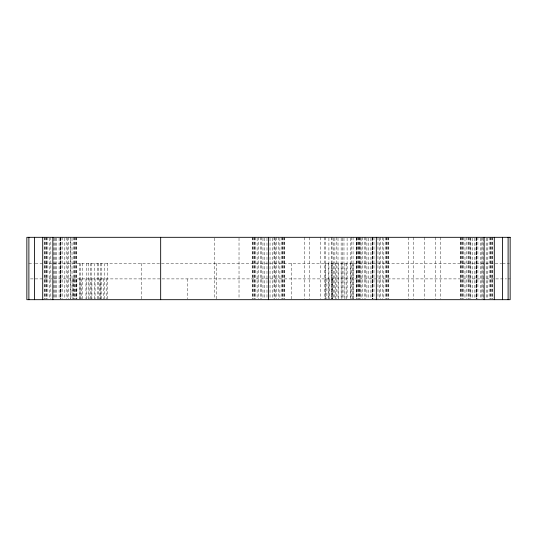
<?xml version="1.0" encoding="UTF-8"?>
<svg xmlns="http://www.w3.org/2000/svg" width="537" height="537" viewBox="0 0 537 537"><rect width="100%" height="100%" fill="white"/><g stroke="black" fill="none" stroke-linecap="round" stroke-linejoin="round"><path stroke-width="0.4" stroke-dasharray="2.69 2.01" d="M28.884 263.305L33.65 263.305M35.274 263.305L52.579 263.305M53.418 263.305L501.726 263.305M502.551 263.305L509.472 263.305M30.475 278.898L506.525 278.898M508.109 278.898L510.15 278.898M492.483 237.314L492.483 298.861M492.147 237.314L492.147 298.861M491.409 237.314L491.409 298.861M490.664 237.314L490.664 298.861M490.328 237.314L490.328 298.861M489.153 237.314L489.153 298.861M487.764 238.146L487.764 298.861M486.186 238.146L486.186 298.861M483.219 238.146L483.219 298.861M482.085 237.314L482.085 298.861M481.911 238.146L481.911 298.861M480.561 238.146L480.561 298.861M477.903 237.314L477.903 298.861M476.695 237.314L476.695 298.861M476.534 237.314L476.534 298.861M476.373 237.314L476.373 298.861M476.212 238.146L476.212 298.861M476.051 238.146L476.051 298.861M474.842 238.146L474.842 298.861M472.184 238.146L472.184 298.861M470.835 238.146L470.835 298.861M470.654 237.314L470.654 298.861M469.526 237.314L469.526 298.861M468.318 237.314L468.318 298.861M468.056 237.314L468.056 298.861M466.566 237.314L466.566 298.861M464.982 238.146L464.982 298.861M463.592 237.314L463.592 298.861M462.417 237.314L462.417 298.861M462.082 237.314L462.082 298.861M461.343 237.314L461.343 298.861M460.598 237.314L460.598 298.861M460.263 237.314L460.263 298.861M440.515 237.314L440.515 298.861M435.48 237.314L435.48 298.861M424.405 237.314L424.405 298.861M413.329 237.314L413.329 298.861M408.295 237.314L408.295 298.861M388.546 237.314L388.546 298.861M388.211 237.314L388.211 298.861M387.466 237.314L387.472 298.861M386.727 237.314L386.727 298.861M386.392 237.314L386.392 298.861M385.217 237.314L385.217 298.861M383.827 238.146L383.827 298.861M382.25 237.314L382.25 298.861M380.491 237.314L380.491 298.861M379.283 238.146L379.283 298.861M377.974 237.314L377.974 298.861M373.967 237.314L373.967 298.861M372.759 237.314L372.759 298.861M372.597 237.314L372.597 298.861M372.436 237.314L372.436 298.861M372.275 237.314L372.275 298.861M372.121 238.146L372.121 298.861M370.913 238.146L370.913 298.861M368.248 238.146L368.248 298.861M366.899 238.146L366.899 298.861M365.59 237.314L365.59 298.861M364.381 237.314L364.381 298.861M362.629 237.314L362.629 298.861M361.052 238.146L361.052 298.861M360.743 237.314L360.743 298.854M359.656 237.314L359.662 298.861M359.327 237.314L359.327 298.854M358.481 237.314L358.488 298.861M358.145 237.314L358.145 298.861M357.407 237.314L357.407 298.861M356.662 237.314L356.662 298.861M356.326 237.314L356.326 298.861M356.199 238.146L356.199 298.854M353.467 263.305L353.467 298.861M353.071 237.314L353.071 298.854M352.608 263.305L352.608 298.861M351.648 237.314L351.648 298.854M350.265 263.305L350.265 298.861M350.231 238.146L350.231 298.854M347.103 238.146L347.103 298.854M346.795 263.305L346.795 298.861M344.895 263.305L344.895 298.861M343.975 238.146L343.975 298.854M342.559 238.146L342.559 298.861M341.888 263.305L341.888 298.861M341.136 238.146L341.136 298.854M338.317 263.305L338.317 298.861M338.008 238.146L338.008 298.854M336.578 237.314L336.578 298.861M335.283 263.305L335.283 298.861M334.88 238.146L334.846 298.861M333.464 238.146L333.464 298.854M332.504 263.305L332.504 298.861M332.242 278.898L332.242 298.854M332.041 237.314L332.041 298.854M331.644 263.305L331.644 298.861M331.544 237.314L331.544 298.861M329.564 278.898L329.564 298.854M328.913 238.146L328.913 298.854M328.671 263.305L328.671 298.861M326.885 278.898L326.885 298.854M325.791 237.314L325.791 298.854M325.664 263.305L325.664 298.861M324.368 237.314L324.368 298.854M320.468 237.314L320.468 298.861M309.393 237.314L309.393 298.861M304.358 237.314L304.358 298.861M291.564 263.305L291.564 298.861M284.61 237.314L284.61 298.861M284.274 237.314L284.274 298.861M283.536 237.314L283.536 298.861M282.791 237.314L282.791 298.861M282.455 237.314L282.455 298.861M281.281 237.314L281.281 298.861M279.898 238.146L279.898 298.861M278.314 237.314L278.314 298.861M276.555 237.314L276.555 298.861M275.347 238.146L275.347 298.861M274.219 237.314L274.219 298.854M274.038 237.314L274.038 298.861M272.689 238.146L272.689 298.861M270.03 238.146L270.03 298.861M266.976 238.146L266.976 298.861M264.318 238.146L264.318 298.861M262.962 238.146L262.962 298.861M261.653 237.314L261.653 298.861M260.445 237.314L260.445 298.861M258.693 237.314L258.693 298.861M257.116 238.146L257.116 298.861M255.719 237.314L255.719 298.861M254.545 237.314L254.551 298.861M254.209 237.314L254.209 298.861M253.471 237.314L253.471 298.861M252.732 237.314L252.732 298.861M252.39 237.314L252.39 298.861M239.019 238.146L239.019 298.861M216.532 263.305L216.532 298.861M214.585 238.146L214.585 298.861M187.628 278.898L187.628 298.854M141.506 263.305L141.506 298.861M107.4 263.305L107.4 298.861M106.185 278.898L106.185 298.854M104.4 263.305L104.4 298.861M103.507 278.898L103.507 298.854M101.426 263.305L101.426 298.861M100.822 278.898L100.822 298.854M100.567 263.305L100.567 298.861M99.607 278.898L99.607 298.854M98.224 263.305L98.224 298.861M97.788 263.305L97.788 298.861M95.062 278.898L95.062 298.854M94.754 263.305L94.754 298.861M91.934 278.898L91.934 298.854M91.176 263.305L91.176 298.861M90.511 263.305L90.511 298.861M89.088 278.898L89.088 298.854M88.175 263.305L88.175 298.861M86.269 263.305L86.269 298.861M85.967 278.898L85.967 298.854M82.799 263.305L82.799 298.861M81.416 278.898L81.416 298.854M80.456 263.305L80.456 298.861M80 278.898L80 298.854M79.597 263.305L79.597 298.861M76.872 278.898L76.872 298.854M76.737 237.314L76.737 298.861M76.402 237.314L76.402 298.861M75.663 237.314L75.663 298.861M74.918 237.314L74.925 298.861M74.583 237.314L74.589 298.861M73.744 278.898L73.744 298.854M73.408 237.314L73.408 298.861M72.327 278.898L72.327 298.854M72.018 238.146L72.018 298.861M70.441 237.314L70.441 298.861L70.441 238.146M68.689 237.314L68.689 298.861M67.474 238.146L67.474 298.861M66.172 237.314L66.172 298.861M64.816 238.146L64.816 298.861M62.158 237.314L62.158 298.861M60.95 237.314L60.95 298.861M60.788 237.314L60.788 298.861M60.627 237.314L60.627 298.861M60.473 238.146L60.473 298.861M60.312 238.146L60.312 298.861M59.104 238.146L59.104 298.861M56.445 238.146L56.445 298.861M55.096 238.146L55.096 298.861M54.915 238.146L54.915 298.854M53.787 238.146L53.787 298.861M50.82 237.314L50.82 298.861M49.236 238.146L49.236 298.861M47.847 237.314L47.853 298.861M46.672 237.314L46.672 298.861M46.336 237.314L46.343 298.861M45.598 237.314L45.598 298.861M44.86 237.314L44.86 298.861M44.524 237.314L44.524 298.861"/><path stroke-width="0.81" d="M508.109 237.314L508.109 299.686M502.551 237.314L502.551 299.686M494.295 237.314L494.295 299.686M484.159 237.314L484.159 299.686M376.33 237.314L376.33 299.686M268.5 237.314L268.5 299.686M160.67 237.314L160.67 299.686M52.841 237.314L52.841 299.686M42.705 237.314L42.705 299.686M34.449 237.314L34.449 299.686M28.884 237.314L28.884 299.686M510.15 237.314L26.85 237.314L26.85 299.686L510.15 299.686L510.15 237.314"/></g></svg>
